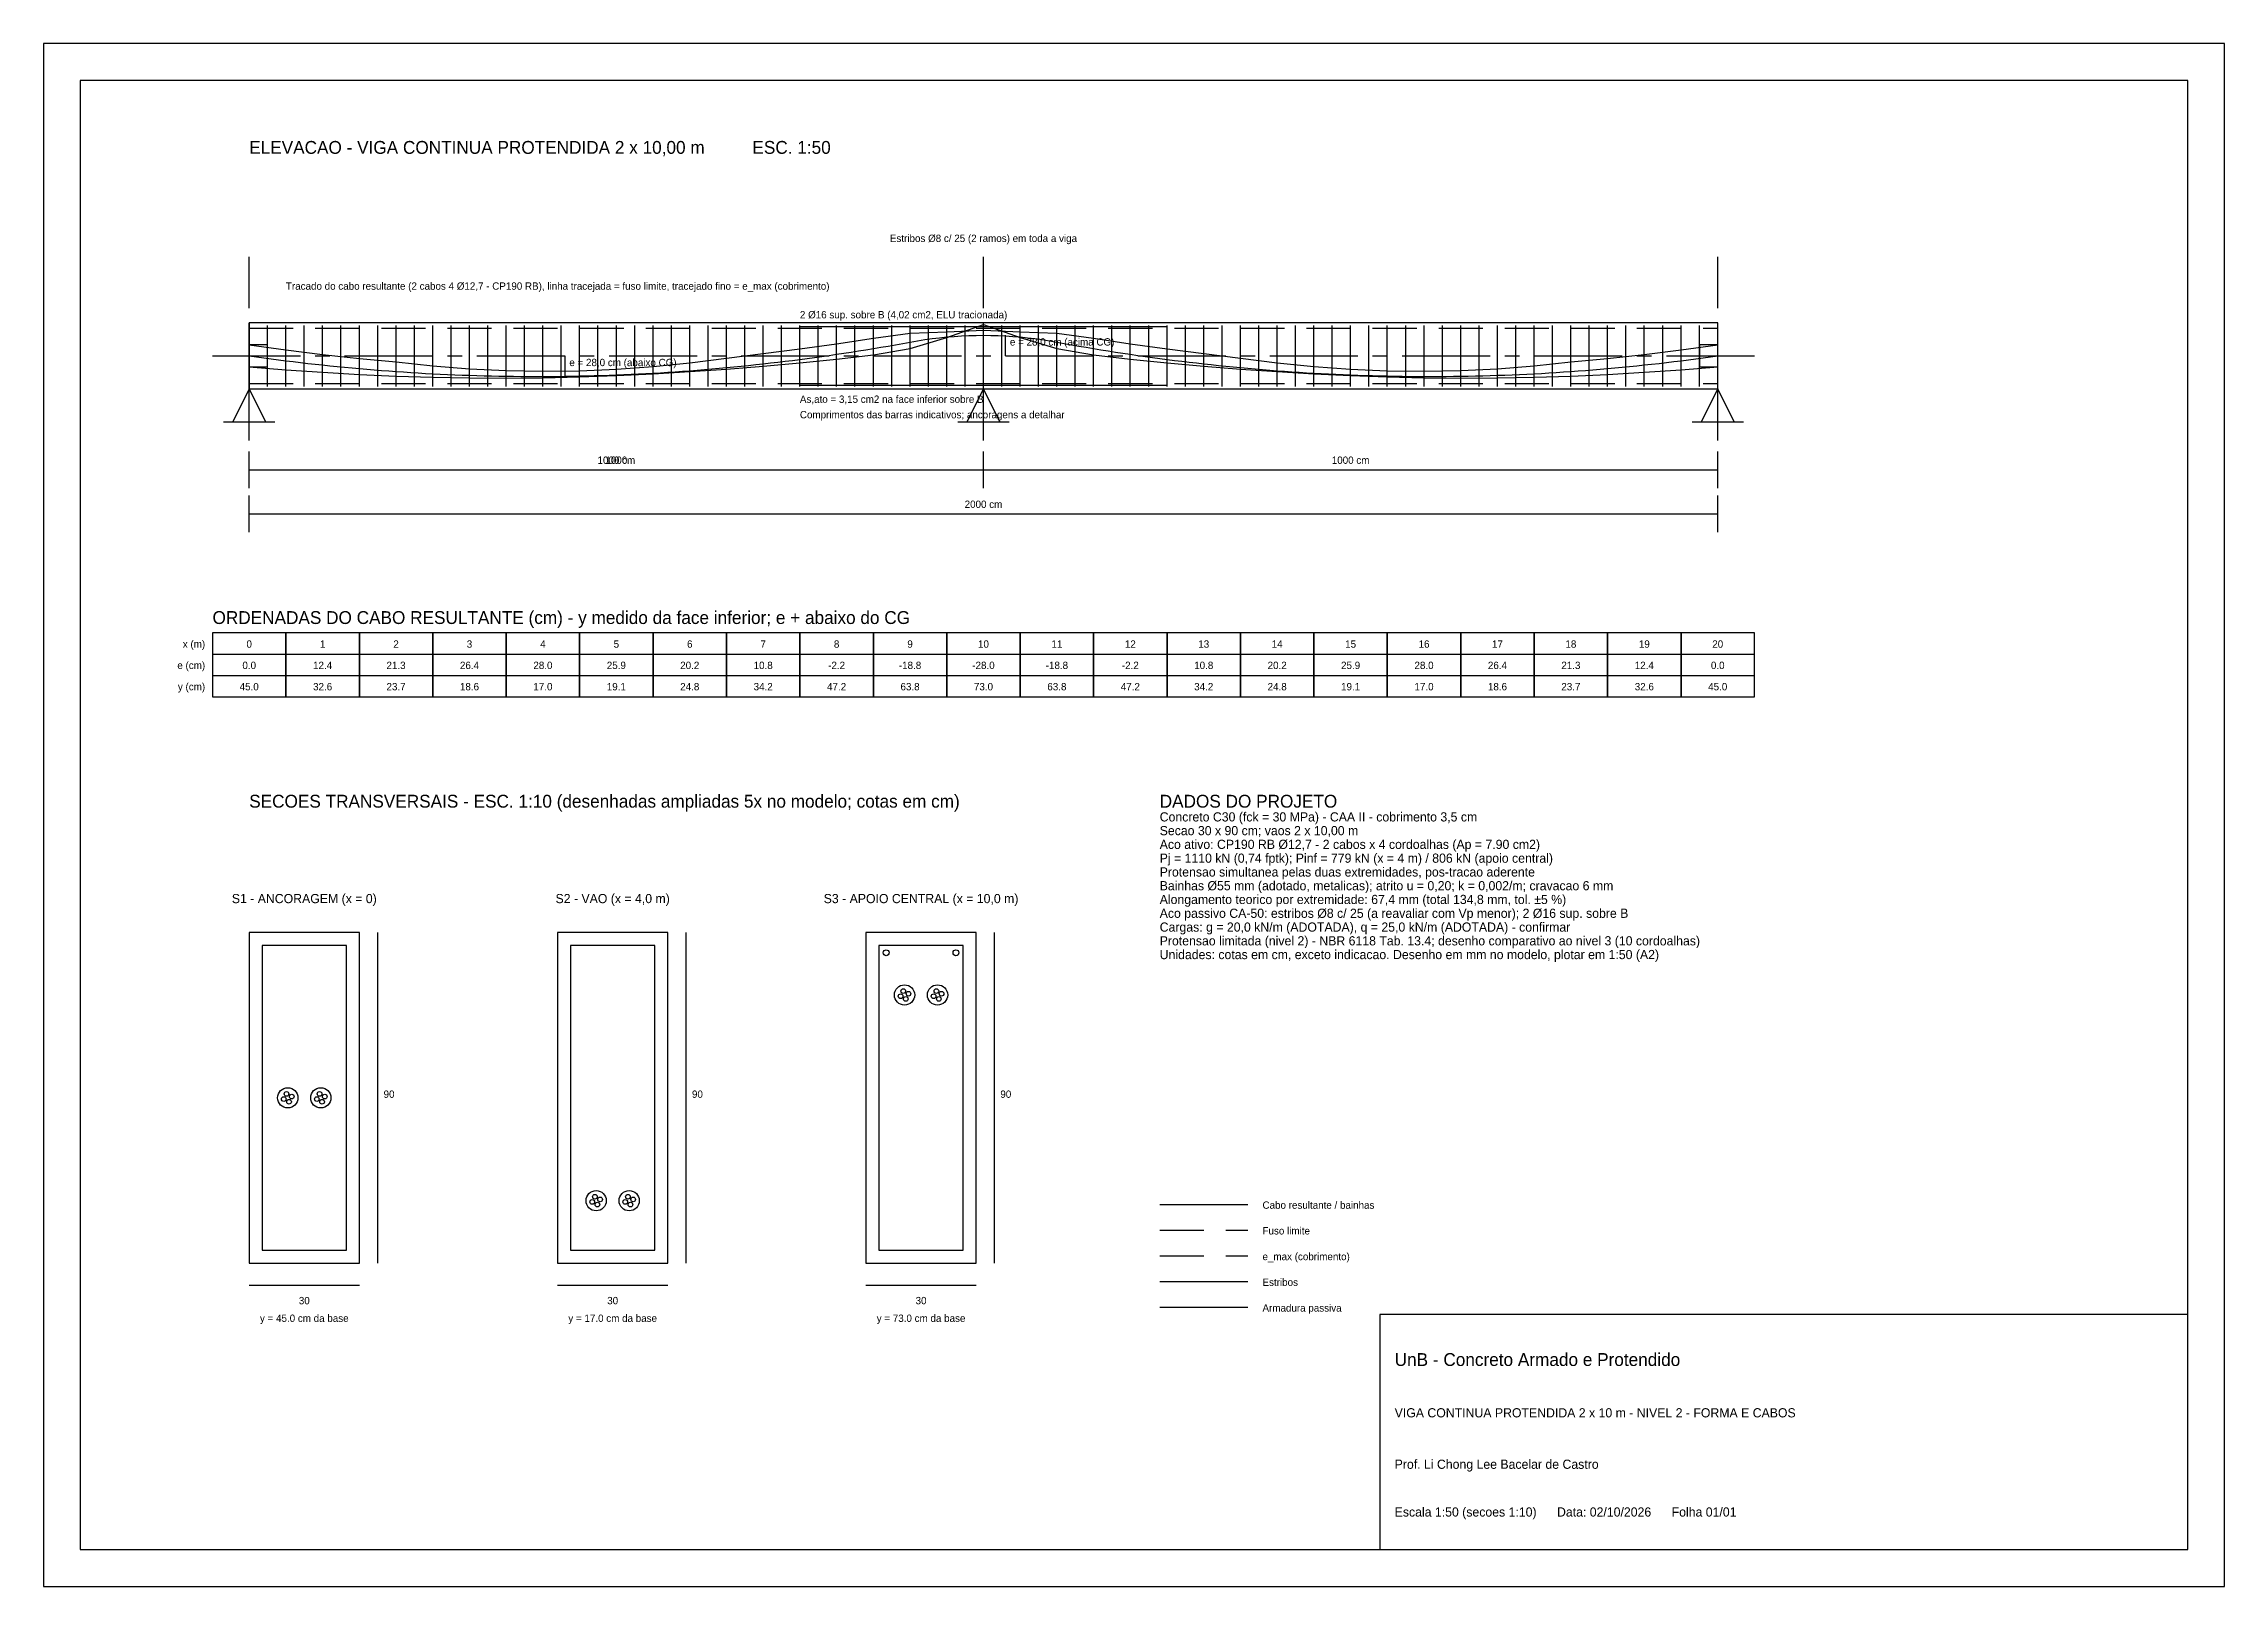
# Model space of a CAD drawing. Header units: millimetres. Extents: x 0 to 29700, y 0 to 21000.
import ezdxf
from ezdxf.enums import TextEntityAlignment as Align

# ---------------------------------------------------------------- set-up
doc = ezdxf.new("R2010")
doc.units = ezdxf.units.MM
doc.header["$LTSCALE"] = 50
doc.linetypes.add('CENTER', pattern=[36, 24, -4, 4, -4])
doc.linetypes.add('DASHED', pattern=[18, 12, -6])
for name, color, linetype in [('APOIO', 7, 'CONTINUOUS'), ('ARMAD', 3, 'CONTINUOUS'), ('CABO', 1, 'CONTINUOUS'), ('COBRIM', 3, 'DASHED'), ('CONTORNO', 7, 'CONTINUOUS'), ('COTAS', 2, 'CONTINUOUS'), ('EIXO', 1, 'CENTER'), ('ESTRIBO', 4, 'CONTINUOUS'), ('FUSO', 5, 'DASHED'), ('MOLDURA', 7, 'CONTINUOUS'), ('TABELA', 7, 'CONTINUOUS'), ('TEXTO', 7, 'CONTINUOUS')]:
    doc.layers.add(name, color=color, linetype=linetype)

msp = doc.modelspace()

# ---------------------------------------------------------------- linework, layer by layer
at = {"layer": 'APOIO'}
for p, q in [((2450, 15850), (3150, 15850)), ((12450, 15850), (13150, 15850)), ((22450, 15850), (23150, 15850))]:
    msp.add_line(p, q, dxfattribs=at)
for points in [[(2800, 16300), (2575, 15850), (3025, 15850)], [(12800, 16300), (12575, 15850), (13025, 15850)], [(22800, 16300), (22575, 15850), (23025, 15850)]]:
    msp.add_lwpolyline(points, close=True, dxfattribs=at)
at = {"layer": 'ARMAD', "color": 1}
for p, q in [((10300, 17150), (15300, 17150)), ((10300, 16350), (15300, 16350))]:
    msp.add_line(p, q, dxfattribs=at)
at = {"layer": 'ARMAD'}
msp.add_line((15200, 3800), (16400, 3800), dxfattribs=at)
at = {"layer": 'ARMAD', "color": 3}
for centre in [(11475, 8625), (12425, 8625)]:
    msp.add_circle(centre, 40, dxfattribs=at)
at = {"layer": 'CABO'}
msp.add_line((15200, 5200), (16400, 5200), dxfattribs=at)
msp.add_lwpolyline([(2800, 16750), (2900, 16736), (3000, 16722), (3100, 16709), (3200, 16696), (3300, 16683), (3400, 16671), (3500, 16659), (3600, 16648), (3700, 16636), (3800, 16626), (3900, 16615), (4000, 16605), (4100, 16595), (4200, 16586), (4300, 16577), (4400, 16568), (4500, 16560), (4600, 16552), (4700, 16545), (4800, 16537), (4900, 16531), (5000, 16524), (5100, 16518), (5200, 16512), (5300, 16507), (5400, 16502), (5500, 16497), (5600, 16493), (5700, 16489), (5800, 16486), (5900, 16482), (6000, 16480), (6100, 16477), (6200, 16475), (6300, 16473), (6400, 16472), (6500, 16471), (6600, 16470), (6700, 16470), (6800, 16470), (6900, 16471), (7000, 16471), (7100, 16473), (7200, 16474), (7300, 16476), (7400, 16478), (7500, 16481), (7600, 16484), (7700, 16487), (7800, 16491), (7900, 16495), (8000, 16500), (8100, 16504), (8200, 16509), (8300, 16515), (8400, 16521), (8500, 16527), (8600, 16534), (8700, 16541), (8800, 16548), (8900, 16556), (9000, 16564), (9100, 16572), (9200, 16581), (9300, 16590), (9400, 16600), (9500, 16610), (9600, 16620), (9700, 16631), (9800, 16642), (9900, 16653), (10000, 16665), (10100, 16677), (10200, 16689), (10300, 16702), (10400, 16715), (10500, 16729), (10600, 16743), (10700, 16757), (10800, 16772), (10900, 16787), (11000, 16802), (11100, 16818), (11200, 16834), (11300, 16850), (11400, 16867), (11500, 16884), (11600, 16902), (11700, 16920), (11800, 16938), (11900, 16955), (12000, 16971), (12100, 16985), (12200, 16997), (12300, 17007), (12400, 17015), (12500, 17022), (12600, 17026), (12700, 17029), (12800, 17030), (12900, 17029), (13000, 17026), (13100, 17022), (13200, 17015), (13300, 17007), (13400, 16997), (13500, 16985), (13600, 16971), (13700, 16955), (13800, 16938), (13900, 16920), (14000, 16902), (14100, 16884), (14200, 16867), (14300, 16850), (14400, 16834), (14500, 16818), (14600, 16802), (14700, 16787), (14800, 16772), (14900, 16757), (15000, 16743), (15100, 16729), (15200, 16715), (15300, 16702), (15400, 16689), (15500, 16677), (15600, 16665), (15700, 16653), (15800, 16642), (15900, 16631), (16000, 16620), (16100, 16610), (16200, 16600), (16300, 16590), (16400, 16581), (16500, 16572), (16600, 16564), (16700, 16556), (16800, 16548), (16900, 16541), (17000, 16534), (17100, 16527), (17200, 16521), (17300, 16515), (17400, 16509), (17500, 16504), (17600, 16500), (17700, 16495), (17800, 16491), (17900, 16487), (18000, 16484), (18100, 16481), (18200, 16478), (18300, 16476), (18400, 16474), (18500, 16473), (18600, 16471), (18700, 16471), (18800, 16470), (18900, 16470), (19000, 16470), (19100, 16471), (19200, 16472), (19300, 16473), (19400, 16475), (19500, 16477), (19600, 16480), (19700, 16482), (19800, 16486), (19900, 16489), (20000, 16493), (20100, 16497), (20200, 16502), (20300, 16507), (20400, 16512), (20500, 16518), (20600, 16524), (20700, 16531), (20800, 16537), (20900, 16545), (21000, 16552), (21100, 16560), (21200, 16568), (21300, 16577), (21400, 16586), (21500, 16595), (21600, 16605), (21700, 16615), (21800, 16626), (21900, 16636), (22000, 16648), (22100, 16659), (22200, 16671), (22300, 16683), (22400, 16696), (22500, 16709), (22600, 16722), (22700, 16736), (22800, 16750)], dxfattribs=at)
for points in [[(2800, 16600), (3050, 16600), (3050, 16900), (2800, 16900)], [(22550, 16600), (22800, 16600), (22800, 16900), (22550, 16900)]]:
    msp.add_lwpolyline(points, close=True, dxfattribs=at)
for centre in [(11725, 8050), (12175, 8050), (3325, 6650), (3775, 6650), (7525, 5250), (7975, 5250)]:
    msp.add_circle(centre, 138, dxfattribs=at)
at = {"layer": 'CABO', "color": 1}
for centre in [(11671, 8033), (11708, 8104), (11742, 7996), (11779, 8067), (12121, 8033), (12158, 8104), (12192, 7996), (12229, 8067), (3271, 6633), (3308, 6704), (3342, 6596), (3379, 6667), (3721, 6633), (3758, 6704), (3792, 6596), (3829, 6667), (7471, 5233), (7508, 5304), (7542, 5196), (7579, 5267), (7921, 5233), (7958, 5304), (7992, 5196), (8029, 5267)]:
    msp.add_circle(centre, 31.8, dxfattribs=at)
at = {"layer": 'COBRIM'}
for p, q in [((2800, 17128), (22800, 17128)), ((2800, 16372), (22800, 16372)), ((15200, 4500), (16400, 4500))]:
    msp.add_line(p, q, dxfattribs=at)
at = {"layer": 'CONTORNO'}
for points in [[(2800, 16300), (22800, 16300), (22800, 17200), (2800, 17200)], [(2800, 4400), (4300, 4400), (4300, 8900), (2800, 8900)], [(7000, 4400), (8500, 4400), (8500, 8900), (7000, 8900)], [(11200, 4400), (12700, 4400), (12700, 8900), (11200, 8900)]]:
    msp.add_lwpolyline(points, close=True, dxfattribs=at)
at = {"layer": 'COTAS'}
for p, q in [((13100, 16750), (13100, 17030)), ((7100, 16750), (7100, 16470)), ((2800, 14950), (2800, 15450)), ((12800, 14950), (12800, 15450)), ((12800, 14950), (12800, 15450)), ((22800, 14950), (22800, 15450)), ((2800, 15200), (12800, 15200)), ((12800, 15200), (22800, 15200)), ((2800, 14350), (2800, 14850)), ((22800, 14350), (22800, 14850)), ((2800, 14600), (22800, 14600)), ((4550, 4400), (4550, 8900)), ((8750, 4400), (8750, 8900)), ((12950, 4400), (12950, 8900)), ((2800, 4100), (4300, 4100)), ((7000, 4100), (8500, 4100)), ((11200, 4100), (12700, 4100))]:
    msp.add_line(p, q, dxfattribs=at)
at = {"layer": 'EIXO'}
for p, q in [((2800, 15600), (2800, 18100)), ((12800, 15600), (12800, 18100)), ((22800, 15600), (22800, 18100)), ((2300, 16750), (23300, 16750))]:
    msp.add_line(p, q, dxfattribs=at)
at = {"layer": 'ESTRIBO'}
for p, q in [((2800, 16335), (2800, 17165)), ((3050, 16335), (3050, 17165)), ((3300, 16335), (3300, 17165)), ((3550, 16335), (3550, 17165)), ((3800, 16335), (3800, 17165)), ((4050, 16335), (4050, 17165)), ((4300, 16335), (4300, 17165)), ((4550, 16335), (4550, 17165)), ((4800, 16335), (4800, 17165)), ((5050, 16335), (5050, 17165)), ((5300, 16335), (5300, 17165)), ((5550, 16335), (5550, 17165)), ((5800, 16335), (5800, 17165)), ((6050, 16335), (6050, 17165)), ((6300, 16335), (6300, 17165)), ((6550, 16335), (6550, 17165)), ((6800, 16335), (6800, 17165)), ((7050, 16335), (7050, 17165)), ((7300, 16335), (7300, 17165)), ((7550, 16335), (7550, 17165)), ((7800, 16335), (7800, 17165)), ((8050, 16335), (8050, 17165)), ((8300, 16335), (8300, 17165)), ((8550, 16335), (8550, 17165)), ((8800, 16335), (8800, 17165)), ((9050, 16335), (9050, 17165)), ((9300, 16335), (9300, 17165)), ((9550, 16335), (9550, 17165)), ((9800, 16335), (9800, 17165)), ((10050, 16335), (10050, 17165)), ((10300, 16335), (10300, 17165)), ((10550, 16335), (10550, 17165)), ((10800, 16335), (10800, 17165)), ((11050, 16335), (11050, 17165)), ((11300, 16335), (11300, 17165)), ((11550, 16335), (11550, 17165)), ((11800, 16335), (11800, 17165)), ((12050, 16335), (12050, 17165)), ((12300, 16335), (12300, 17165)), ((12550, 16335), (12550, 17165)), ((12800, 16335), (12800, 17165)), ((13050, 16335), (13050, 17165)), ((13300, 16335), (13300, 17165)), ((13550, 16335), (13550, 17165)), ((13800, 16335), (13800, 17165)), ((14050, 16335), (14050, 17165)), ((14300, 16335), (14300, 17165)), ((14550, 16335), (14550, 17165)), ((14800, 16335), (14800, 17165)), ((15050, 16335), (15050, 17165)), ((15300, 16335), (15300, 17165)), ((15550, 16335), (15550, 17165)), ((15800, 16335), (15800, 17165)), ((16050, 16335), (16050, 17165)), ((16300, 16335), (16300, 17165)), ((16550, 16335), (16550, 17165)), ((16800, 16335), (16800, 17165)), ((17050, 16335), (17050, 17165)), ((17300, 16335), (17300, 17165)), ((17550, 16335), (17550, 17165)), ((17800, 16335), (17800, 17165)), ((18050, 16335), (18050, 17165)), ((18300, 16335), (18300, 17165)), ((18550, 16335), (18550, 17165)), ((18800, 16335), (18800, 17165)), ((19050, 16335), (19050, 17165)), ((19300, 16335), (19300, 17165)), ((19550, 16335), (19550, 17165)), ((19800, 16335), (19800, 17165)), ((20050, 16335), (20050, 17165)), ((20300, 16335), (20300, 17165)), ((20550, 16335), (20550, 17165)), ((20800, 16335), (20800, 17165)), ((21050, 16335), (21050, 17165)), ((21300, 16335), (21300, 17165)), ((21550, 16335), (21550, 17165)), ((21800, 16335), (21800, 17165)), ((22050, 16335), (22050, 17165)), ((22300, 16335), (22300, 17165)), ((22550, 16335), (22550, 17165)), ((22800, 16335), (22800, 17165)), ((15200, 4150), (16400, 4150))]:
    msp.add_line(p, q, dxfattribs=at)
for points in [[(2975, 4575), (4125, 4575), (4125, 8725), (2975, 8725)], [(7175, 4575), (8325, 4575), (8325, 8725), (7175, 8725)], [(11375, 4575), (12525, 4575), (12525, 8725), (11375, 8725)]]:
    msp.add_lwpolyline(points, close=True, dxfattribs=at)
at = {"layer": 'FUSO'}
msp.add_line((15200, 4850), (16400, 4850), dxfattribs=at)
for points in [[(2800, 16600), (3300, 16560), (3800, 16526), (4300, 16497), (4800, 16475), (5300, 16459), (5800, 16450), (6300, 16448), (6800, 16452), (7300, 16464), (7800, 16481), (8300, 16506), (8800, 16535), (9300, 16570), (9800, 16611), (10300, 16656), (10800, 16707), (11300, 16764), (11800, 16848), (12300, 17002), (12800, 17175), (13300, 17002), (13800, 16848), (14300, 16764), (14800, 16707), (15300, 16656), (15800, 16611), (16300, 16570), (16800, 16535), (17300, 16506), (17800, 16481), (18300, 16464), (18800, 16452), (19300, 16448), (19800, 16450), (20300, 16459), (20800, 16475), (21300, 16497), (21800, 16526), (22300, 16560), (22800, 16600)], [(2800, 16900), (3300, 16830), (3800, 16768), (4300, 16716), (4800, 16669), (5300, 16615), (5800, 16575), (6300, 16551), (6800, 16542), (7300, 16548), (7800, 16570), (8300, 16606), (8800, 16656), (9300, 16719), (9800, 16784), (10300, 16844), (10800, 16912), (11300, 16989), (11800, 17058), (12300, 17075), (12800, 17099), (13300, 17075), (13800, 17058), (14300, 16989), (14800, 16912), (15300, 16844), (15800, 16784), (16300, 16719), (16800, 16656), (17300, 16606), (17800, 16570), (18300, 16548), (18800, 16542), (19300, 16551), (19800, 16575), (20300, 16615), (20800, 16669), (21300, 16716), (21800, 16768), (22300, 16830), (22800, 16900)]]:
    msp.add_lwpolyline(points, dxfattribs=at)
at = {"layer": 'MOLDURA'}
for points in [[(0, 0), (29700, 0), (29700, 21000), (0, 21000)], [(500, 500), (29200, 500), (29200, 20500), (500, 20500)], [(18200, 500), (29200, 500), (29200, 3700), (18200, 3700)]]:
    msp.add_lwpolyline(points, close=True, dxfattribs=at)
at = {"layer": 'TABELA'}
for p, q in [((2300, 12690), (3300, 12690)), ((3300, 12690), (4300, 12690)), ((4300, 12690), (5300, 12690)), ((5300, 12690), (6300, 12690)), ((6300, 12690), (7300, 12690)), ((7300, 12690), (8300, 12690)), ((8300, 12690), (9300, 12690)), ((9300, 12690), (10300, 12690)), ((10300, 12690), (11300, 12690)), ((11300, 12690), (12300, 12690)), ((12300, 12690), (13300, 12690)), ((13300, 12690), (14300, 12690)), ((14300, 12690), (15300, 12690)), ((15300, 12690), (16300, 12690)), ((16300, 12690), (17300, 12690)), ((17300, 12690), (18300, 12690)), ((18300, 12690), (19300, 12690)), ((19300, 12690), (20300, 12690)), ((20300, 12690), (21300, 12690)), ((21300, 12690), (22300, 12690)), ((22300, 12690), (23300, 12690)), ((2300, 12400), (3300, 12400)), ((3300, 12400), (4300, 12400)), ((4300, 12400), (5300, 12400)), ((5300, 12400), (6300, 12400)), ((6300, 12400), (7300, 12400)), ((7300, 12400), (8300, 12400)), ((8300, 12400), (9300, 12400)), ((9300, 12400), (10300, 12400)), ((10300, 12400), (11300, 12400)), ((11300, 12400), (12300, 12400)), ((12300, 12400), (13300, 12400)), ((13300, 12400), (14300, 12400)), ((14300, 12400), (15300, 12400)), ((15300, 12400), (16300, 12400)), ((16300, 12400), (17300, 12400)), ((17300, 12400), (18300, 12400)), ((18300, 12400), (19300, 12400)), ((19300, 12400), (20300, 12400)), ((20300, 12400), (21300, 12400)), ((21300, 12400), (22300, 12400)), ((22300, 12400), (23300, 12400))]:
    msp.add_line(p, q, dxfattribs=at)
for points in [[(2300, 12110), (3300, 12110), (3300, 12980), (2300, 12980)], [(3300, 12110), (4300, 12110), (4300, 12980), (3300, 12980)], [(4300, 12110), (5300, 12110), (5300, 12980), (4300, 12980)], [(5300, 12110), (6300, 12110), (6300, 12980), (5300, 12980)], [(6300, 12110), (7300, 12110), (7300, 12980), (6300, 12980)], [(7300, 12110), (8300, 12110), (8300, 12980), (7300, 12980)], [(8300, 12110), (9300, 12110), (9300, 12980), (8300, 12980)], [(9300, 12110), (10300, 12110), (10300, 12980), (9300, 12980)], [(10300, 12110), (11300, 12110), (11300, 12980), (10300, 12980)], [(11300, 12110), (12300, 12110), (12300, 12980), (11300, 12980)], [(12300, 12110), (13300, 12110), (13300, 12980), (12300, 12980)], [(13300, 12110), (14300, 12110), (14300, 12980), (13300, 12980)], [(14300, 12110), (15300, 12110), (15300, 12980), (14300, 12980)], [(15300, 12110), (16300, 12110), (16300, 12980), (15300, 12980)], [(16300, 12110), (17300, 12110), (17300, 12980), (16300, 12980)], [(17300, 12110), (18300, 12110), (18300, 12980), (17300, 12980)], [(18300, 12110), (19300, 12110), (19300, 12980), (18300, 12980)], [(19300, 12110), (20300, 12110), (20300, 12980), (19300, 12980)], [(20300, 12110), (21300, 12110), (21300, 12980), (20300, 12980)], [(21300, 12110), (22300, 12110), (22300, 12980), (21300, 12980)], [(22300, 12110), (23300, 12110), (23300, 12980), (22300, 12980)]]:
    msp.add_lwpolyline(points, close=True, dxfattribs=at)

# ---------------------------------------------------------------- texts
at = {"layer": 'COTAS'}
for s, p in [('e = 28,0 cm (acima CG)', (13160, 16890)), ('e = 28,0 cm (abaixo CG)', (7160, 16610)), ('90', (4630, 6650)), ('90', (8830, 6650)), ('90', (13030, 6650))]:
    msp.add_text(s, height=100, dxfattribs=at).set_placement(p)
for s, p in [('1000 cm', (7800, 15280)), ('1000', (7800, 15280)), ('1000 cm', (17800, 15280)), ('2000 cm', (12800, 14680)), ('30', (3550, 3840)), ('30', (7750, 3840)), ('30', (11950, 3840))]:
    msp.add_text(s, height=100, dxfattribs=at).set_placement(p, align=Align.CENTER)
at = {"layer": 'TEXTO'}
for s, height, p in [('ELEVACAO - VIGA CONTINUA PROTENDIDA 2 x 10,00 m          ESC. 1:50', 175, (2800, 19500)), ('Tracado do cabo resultante (2 cabos 4 %%c12,7 - CP190 RB), linha tracejada = fuso limite, tracejado fino = e_max (cobrimento)', 100, (3300, 17650)), ('2 %%c16 sup. sobre B (4,02 cm2, ELU tracionada)', 100, (10300, 17260)), ('As,ato = 3,15 cm2 na face inferior sobre B', 100, (10300, 16110)), ('Comprimentos das barras indicativos; ancoragens a detalhar', 100, (10300, 15900)), ('ORDENADAS DO CABO RESULTANTE (cm) - y medido da face inferior; e + abaixo do CG', 175, (2300, 13100)), ('SECOES TRANSVERSAIS - ESC. 1:10 (desenhadas ampliadas 5x no modelo; cotas em cm)', 175, (2800, 10600)), ('DADOS DO PROJETO', 175, (15200, 10600)), ('Concreto C30 (fck = 30 MPa) - CAA II - cobrimento 3,5 cm', 125, (15200, 10412)), ('Aco ativo: CP190 RB %%c12,7 - 2 cabos x 4 cordoalhas (Ap = 7.90 cm2)', 125, (15200, 10038)), ('Secao 30 x 90 cm; vaos 2 x 10,00 m', 125, (15200, 10225)), ('Pj = 1110 kN (0,74 fptk); Pinf = 779 kN (x = 4 m) / 806 kN (apoio central)', 125, (15200, 9850)), ('Protensao simultanea pelas duas extremidades, pos-tracao aderente', 125, (15200, 9662)), ('Bainhas %%c55 mm (adotado, metalicas); atrito u = 0,20; k = 0,002/m; cravacao 6 mm', 125, (15200, 9475)), ('Alongamento teorico por extremidade: 67,4 mm (total 134,8 mm, tol. %%p5 %)', 125, (15200, 9288)), ('Aco passivo CA-50: estribos %%c8 c/ 25 (a reavaliar com Vp menor); 2 %%c16 sup. sobre B', 125, (15200, 9100)), ('Cargas: g = 20,0 kN/m (ADOTADA), q = 25,0 kN/m (ADOTADA) - confirmar', 125, (15200, 8912)), ('Unidades: cotas em cm, exceto indicacao. Desenho em mm no modelo, plotar em 1:50 (A2)', 125, (15200, 8538)), ('Protensao limitada (nivel 2) - NBR 6118 Tab. 13.4; desenho comparativo ao nivel 3 (10 cordoalhas)', 125, (15200, 8725)), ('Cabo resultante / bainhas', 100, (16600, 5140)), ('Fuso limite', 100, (16600, 4790)), ('e_max (cobrimento)', 100, (16600, 4440)), ('Estribos', 100, (16600, 4090)), ('Armadura passiva', 100, (16600, 3740)), ('UnB - Concreto Armado e Protendido', 175, (18400, 3000)), ('VIGA CONTINUA PROTENDIDA 2 x 10 m - NIVEL 2 - FORMA E CABOS', 125, (18400, 2300)), ('Prof. Li Chong Lee Bacelar de Castro', 125, (18400, 1600)), ('Escala 1:50 (secoes 1:10)      Data: 02/10/2026      Folha 01/01', 125, (18400, 950))]:
    msp.add_text(s, height=height, dxfattribs=at).set_placement(p)
for s, height, p in [('Estribos %%c8 c/ 25 (2 ramos) em toda a viga', 100, (12800, 18300)), ('0', 100, (2800, 12777)), ('1', 100, (3800, 12777)), ('2', 100, (4800, 12777)), ('3', 100, (5800, 12777)), ('4', 100, (6800, 12777)), ('5', 100, (7800, 12777)), ('6', 100, (8800, 12777)), ('7', 100, (9800, 12777)), ('8', 100, (10800, 12777)), ('9', 100, (11800, 12777)), ('10', 100, (12800, 12777)), ('11', 100, (13800, 12777)), ('12', 100, (14800, 12777)), ('13', 100, (15800, 12777)), ('14', 100, (16800, 12777)), ('15', 100, (17800, 12777)), ('16', 100, (18800, 12777)), ('17', 100, (19800, 12777)), ('18', 100, (20800, 12777)), ('19', 100, (21800, 12777)), ('20', 100, (22800, 12777)), ('0.0', 100, (2800, 12487)), ('12.4', 100, (3800, 12487)), ('21.3', 100, (4800, 12487)), ('26.4', 100, (5800, 12487)), ('28.0', 100, (6800, 12487)), ('25.9', 100, (7800, 12487)), ('20.2', 100, (8800, 12487)), ('10.8', 100, (9800, 12487)), ('-2.2', 100, (10800, 12487)), ('-18.8', 100, (11800, 12487)), ('-28.0', 100, (12800, 12487)), ('-18.8', 100, (13800, 12487)), ('-2.2', 100, (14800, 12487)), ('10.8', 100, (15800, 12487)), ('20.2', 100, (16800, 12487)), ('25.9', 100, (17800, 12487)), ('28.0', 100, (18800, 12487)), ('26.4', 100, (19800, 12487)), ('21.3', 100, (20800, 12487)), ('12.4', 100, (21800, 12487)), ('0.0', 100, (22800, 12487)), ('45.0', 100, (2800, 12197)), ('32.6', 100, (3800, 12197)), ('23.7', 100, (4800, 12197)), ('18.6', 100, (5800, 12197)), ('17.0', 100, (6800, 12197)), ('19.1', 100, (7800, 12197)), ('24.8', 100, (8800, 12197)), ('34.2', 100, (9800, 12197)), ('47.2', 100, (10800, 12197)), ('63.8', 100, (11800, 12197)), ('73.0', 100, (12800, 12197)), ('63.8', 100, (13800, 12197)), ('47.2', 100, (14800, 12197)), ('34.2', 100, (15800, 12197)), ('24.8', 100, (16800, 12197)), ('19.1', 100, (17800, 12197)), ('17.0', 100, (18800, 12197)), ('18.6', 100, (19800, 12197)), ('23.7', 100, (20800, 12197)), ('32.6', 100, (21800, 12197)), ('45.0', 100, (22800, 12197)), ('S1 - ANCORAGEM (x = 0)', 125, (3550, 9300)), ('S2 - VAO (x = 4,0 m)', 125, (7750, 9300)), ('S3 - APOIO CENTRAL (x = 10,0 m)', 125, (11950, 9300)), ('y = 45.0 cm da base', 100, (3550, 3600)), ('y = 17.0 cm da base', 100, (7750, 3600)), ('y = 73.0 cm da base', 100, (11950, 3600))]:
    msp.add_text(s, height=height, dxfattribs=at).set_placement(p, align=Align.CENTER)
for s, p in [('x (m)', (2200, 12777)), ('e (cm)', (2200, 12487)), ('y (cm)', (2200, 12197))]:
    msp.add_text(s, height=100, dxfattribs=at).set_placement(p, align=Align.RIGHT)

doc.saveas('drawing.dxf')
